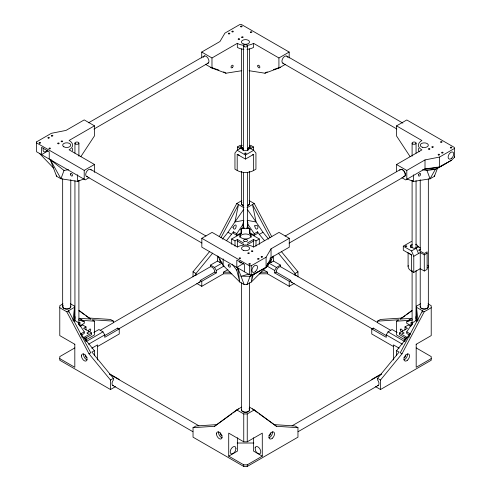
<?xml version="1.0" encoding="UTF-8"?>
<svg xmlns="http://www.w3.org/2000/svg" width="491" height="491" viewBox="0 0 491 491"><rect width="100%" height="100%" fill="white"/><g stroke="black" fill="none" stroke-linecap="round" stroke-linejoin="round"><path stroke-width="0.74" d="M80.88 156.586L94.456 135.915L94.456 125.819L84.206 119.902L65.99 130.422L51.438 133.288L36.573 141.874L36.573 142.881L84.206 170.383L84.213 179.27M83.857 178.951L77.566 181.382L60.952 178.767L56.575 176.244L56.575 175.164M86.011 341.19L86.011 337.434M86.011 329.921L86.011 326.914L82.684 324.999L80.076 326.503M201.727 57.975L201.727 52.052L219.95 41.532L224.915 33.13L239.78 24.55L241.529 24.55L289.168 52.052L289.168 57.981M289.273 238.295L279.023 232.378L253.669 247.016A11.133 6.426 0 0 0 237.435 247.016L212.081 232.378L201.832 238.295L201.826 247.176L249.471 274.684L251.22 274.684L254.191 274.181L266.085 267.313L271.05 257.701L271.05 248.814L289.273 238.295L289.273 247.182L270.001 258.303M249.606 409.936L249.606 282.847M254.24 233.71L257.566 231.789L257.566 233.378L254.24 235.299L254.24 233.71L247.783 224.099L247.887 222.57L247.249 221.134M254.909 273.53L266.085 267.313L266.085 257.216L271.05 248.814M217.986 256.345L223.166 265.447L239.78 282.012L244.156 284.535L246.955 284.535L251.318 282.012L267.933 265.441L267.933 263.244M405.057 339.876L396.593 334.991L396.593 321.175L408.316 320.408L410.065 319.831L406.732 321.752L406.732 323.342L411.354 325.656M406.793 179.332L406.793 170.445L396.544 164.528L396.544 171.74M413.434 174.833L413.434 181.443L430.048 178.822L434.425 176.3L437.573 168.02L451.456 160.287L454.427 157.359L454.427 147.466L406.793 119.964L396.544 125.88L396.544 135.976L410.12 156.647M420.222 306.752L420.222 268.473M420.222 250.858L420.222 179.657M428.336 306.752L428.336 178.89M434.425 176.3L434.425 175.226M454.427 148.478L439.562 157.059L439.562 167.155L435.382 169.285L426.986 170.494L422.469 169.739M412.188 244.641L410.881 245.077L410.869 247.255L414.128 248.348L415.668 247.838L416.282 248.194L418.51 253.54M242.542 149.915L242.56 147.895L241.946 147.539L237.202 150.277L234.956 153.02L234.956 169.174L237.202 170.475A11.588 6.69 0 0 0 253.644 170.5L255.94 169.174L255.94 153.02L253.644 150.307L248.943 147.595L248.366 147.926L248.348 149.945M72.999 320.703L74.632 306.206L70.354 303.739M422.18 312.215L422.481 310.76L400.269 352.777L402.019 353.784L424.224 311.773L431.221 307.728M253.424 273.855L251.318 282.012L252.282 274.997L253.595 274.26M73.994 321.562L74.632 319.353L74.632 306.206M420.646 303.739L416.368 306.206L416.227 319.776L414.723 321.648L413.195 322.237L406.738 331.842L406.738 333.438L409.506 335.034M68.525 169.677L64.008 170.438L60.952 178.767L50.285 159.685L51.721 160.127M246.955 284.535L250.097 276.255L251.736 275.31M266.085 267.313L267.589 263.845M237.859 267.982L239.78 282.012L236.723 270.148L237.859 267.982L244.156 284.535M219.201 236.742L236.754 203.532L241.842 200.598M220.95 237.748L238.503 204.544L234.931 221.969L228.014 232.268L222.386 239.129M243.751 221.134L243.027 223.27L243.211 228.076L241.026 229.34L241.026 232.832L236.754 235.299L233.434 233.378L233.434 231.789L236.754 233.704L236.754 235.299M446.558 163.116L435.382 169.285L430.048 178.822L426.986 170.494M267.933 265.441L273.119 256.345M274.702 270.473L276.451 267.448L280.508 265.103L280.508 266.687A4.057 2.345 -60 0 0 276.206 272.039L274.702 272.91L274.702 270.473L266.963 266.005M393.451 346.505L371.761 333.984L371.761 328.945L386.276 337.323L386.276 334.893L388.025 331.861L392.082 329.522L397.17 332.456M226.529 240.676L233.434 231.789M236.754 233.704L243.211 224.099M396.593 355.748L396.593 350.654L410.059 333.763L406.738 331.842M243.769 209.276L234.931 221.969L243.867 220.324M254.24 235.299L249.974 232.832L249.974 229.34L247.887 227.934A2.473 1.43 0 0 0 247.249 226.554M418.001 320.703L416.368 306.206M193.037 276.899L193.037 271.787L209.767 251.38M194.927 275.672A4.057 2.345 60 0 1 195.977 275.07L195.977 273.487L212.707 253.08M377.567 385.65A4.057 2.345 60 0 0 377.567 379.911L377.567 378.328L399.079 352.09L396.593 350.654M375.511 386.632L380.507 389.516L380.507 380.022L402.019 353.784M241.038 148.644L241.946 147.539M242.56 147.895L241.676 148.785L243.573 150.669L247.347 150.657L249.219 148.767L248.366 147.926M273.518 424.58L295.023 425.985L297.963 427.679L297.963 437.168L247.249 466.45L243.751 466.45L193.037 437.168L193.037 427.679L214.549 426.28L236.754 409.911L241.56 407.137M231.721 413.901L214.549 426.28M232.955 412.992L238.503 408.899M408.316 320.408L411.986 318.291L400.269 319.052L411.992 310.41M400.269 319.052L405.1 315.768M406.333 314.86L411.888 310.766M88.54 122.811L204.575 55.821M47.787 151.025L41.539 154.634L41.539 147.368L49.235 151.805L49.235 159.078M94.456 125.819L69.096 140.457A11.133 6.426 0 0 1 69.096 149.829L94.456 164.467L94.456 172.402M201.727 52.052L211.977 57.969L237.331 43.331A11.133 6.426 0 0 0 243.935 45.295M93.922 129.072L208.632 62.848M84.206 170.383L94.456 164.467M246.961 45.295A11.133 6.426 0 0 0 253.565 43.331L278.919 57.969L289.168 52.052M79.303 180.375L77.566 181.382L77.566 174.771M249.072 70.71L264.931 73.208L267.251 71.864M89.11 177.656L85.262 179.878L36.573 151.768L36.573 141.874M264.931 73.208L278.919 68.065L285.559 64.241M237.405 150.633L237.405 146.962L240.234 145.324L242.02 145.324M242.051 145.655L239.78 146.962L243.561 149.141M247.335 149.141L251.116 146.962L249.416 145.98M250.042 148.951L253.491 146.962L253.491 150.633M237.202 150.277L245.445 155.039L253.644 150.307M237.202 170.475L237.202 154.315L245.445 159.078L253.644 154.346L253.644 170.5M62.958 303.874L59.779 305.709L59.779 335.599L74.816 344.283M59.779 307.728L66.776 311.773L74.632 307.231M246.998 207.718L254.246 203.532L271.799 236.742M78.898 322.943L79.99 322.311L79.99 325.803L79.646 325.656M231.684 244.309L231.684 238.976L241.48 233.317L241.48 228.732A5.689 3.284 0 0 1 244.027 227.885M249.367 228.824L249.52 233.317A5.689 3.284 0 0 1 250.428 237.282L249.52 237.963A5.689 3.284 0 0 1 241.48 237.963L240.572 237.282A5.689 3.284 0 0 1 241.48 233.317M231.684 238.976L235.005 240.891L237.454 239.479L243.646 243.051M86.011 326.914L83.562 328.326L91.608 332.972L91.608 334.586L84.802 338.52M80.941 334.825L80.941 333.763L84.262 331.842L77.805 322.237L75.682 321.12L74.632 319.353M81.494 335.034L84.262 333.438L84.262 331.842M81.463 337.072L82.684 336.366L94.407 350.654L94.407 355.748M257.566 231.789L259.316 234.385L262.986 232.268L268.614 239.129M91.608 332.972L83.562 337.618L86.011 339.029L86.011 341.282M247.354 243.051L253.546 239.479L255.989 240.891L255.989 246.151M93.83 332.456L98.918 329.522L102.975 331.861L104.724 334.893L104.724 337.323L119.239 328.945L119.239 333.984L97.549 346.505M210.492 265.103L214.549 267.448L216.298 270.473L216.298 272.91L214.794 272.039A4.057 2.345 60 0 0 210.492 266.687L210.492 265.103L217.482 261.065L219.968 262.501L221.269 261.746M247.354 244.665L253.546 241.093M113.329 322.624L196.21 274.77M100.238 330.345L113.433 322.722L113.433 321.139L110.493 319.445L88.981 318.045L85.9 315.768M195.977 275.07L210.492 266.687M84.9 339.668L86.011 339.029M255.989 240.891L259.316 238.976L259.316 244.309M85.943 339.876L94.407 334.991L94.407 321.175L91.921 319.739L113.433 321.139M74.816 347.916L59.779 356.601L59.779 360.234L110.493 389.516L115.489 386.632M86.195 341.546L102.975 331.861M214.549 267.448L222.288 262.973M396.544 164.528L421.904 149.89A11.133 6.426 0 0 1 421.904 140.518L396.544 125.88M88.589 344.203L104.724 334.893M216.298 270.473L224.037 266.005M104.54 335.697L117.736 328.074L119.239 328.945M198.843 282.46A4.057 2.345 60 0 0 200.279 280.422L214.794 272.039M118.712 328.884L200.267 281.797M200.279 280.422L201.783 281.288L216.298 272.91M285.062 236.091L400.435 169.481M91.829 348.193L97.549 344.885L97.549 359.971M196.781 283.442L201.783 286.327L223.466 273.806L223.466 272.192L227.916 269.62M243.542 263.483L236.809 267.374L236.809 260.101L244.506 264.545L244.506 271.818M66.776 311.773L88.981 353.784L90.731 352.777L68.519 310.76L68.82 312.215M94.407 350.654L91.921 352.09L113.433 378.328L113.433 379.911A4.057 2.345 -60 0 0 113.433 385.65M406.793 170.445L425.01 159.925L439.562 157.059M289.119 243.119L404.492 176.508M201.832 238.295L249.471 265.797L251.22 265.797L266.085 257.216M451.456 160.287L439.562 167.155L425.01 168.812L405.744 179.939L401.89 177.711M269.731 261.746L271.032 262.501L273.518 261.065L280.508 265.103M110.493 389.516L110.493 380.022L113.433 378.328M296.073 275.672A4.057 2.345 -60 0 0 295.023 275.07L295.023 273.487L297.963 271.787L281.233 251.38M274.702 272.91L289.217 281.288L290.721 280.422A4.057 2.345 -60 0 0 292.157 282.46M259.174 273.806L267.534 273.806L289.217 286.327L294.219 283.442M420.505 249.121L418.614 250.207L424.279 253.479L427.115 251.846L427.115 269.375L424.279 271.007L420.259 268.687L413.784 272.425L411.538 271.124L411.538 254.97L403.295 250.207L403.295 246.169L411.489 241.443M415.613 244.487L416.19 244.156L418.51 246.881L416.196 248.213M403.295 246.169L411.538 250.932L416.282 248.194M413.784 272.425L413.784 256.265L420.259 252.534L424.279 254.854L427.115 253.221M427.115 268L427.145 268.018A4.057 2.345 0 0 0 427.79 265.195M193.037 427.679L195.977 425.985L217.482 424.58M390.762 330.345L377.567 322.722L377.567 321.139L380.507 319.445L402.019 318.045M371.761 328.945L373.264 328.074L386.46 335.697M396.593 321.175L399.079 319.739L377.567 321.139M236.754 409.911L243.751 413.95L247.249 413.95L254.246 409.911L276.451 426.28L297.963 427.679M404.989 329.921L404.989 326.914L408.316 324.999L410.924 326.503M406.198 338.52L399.392 334.586L399.392 332.972L407.438 328.326L404.989 326.914M247.249 441.814L262.286 433.13L262.286 456.151L247.249 464.836L243.751 464.836L228.714 456.151L228.714 433.13L243.751 441.814L247.249 441.814L247.249 413.95M416.184 344.283L431.221 335.599L431.221 305.709L428.042 303.874M228.714 456.151L237.454 451.1L237.454 437.739M371.761 379.426L380.998 374.093M292.059 425.807L381.568 374.13M298.105 431.687L378.334 385.367M431.221 358.62L416.184 367.299L416.184 344.203M380.507 389.516L431.221 360.234L431.221 356.601L416.184 347.916M79.99 325.803L84.268 323.342L84.268 321.752L80.935 319.831L82.684 320.408L94.407 321.175M248.593 274.181L241.007 276.255L250.097 276.255L259.088 271.351M250.097 276.255L254.191 274.181M273.426 69.605L280.422 67.199M415.447 317.137L416.828 316.677M406.732 321.752L412.477 319.837M415.834 318.463L416.368 318.328M205.342 64.235L211.977 68.065L225.964 73.208L241.824 70.71M423.96 169.42L439.562 167.155L435.83 167.308M249.471 145.324L250.662 145.324L253.491 146.962M223.466 272.192L230.304 272.192M260.696 272.192L267.534 272.192L267.534 273.806M223.466 273.806L231.826 273.806M237.141 443.023L253.859 443.023M425.544 168.806L435.382 169.285M79.008 310.41L90.731 319.052L79.014 318.291L82.684 320.408M74.632 318.328L75.166 318.463M247.133 220.324L256.069 221.969L262.986 232.268M74.172 316.677L75.553 317.137M78.523 319.837L84.268 321.752M210.479 67.199L218.869 70.09M407.137 179.006L413.434 181.443L411.691 180.436M286.824 56.115L402.859 123.106M282.767 63.136L396.814 128.98M223.644 71.87L225.964 73.208M417.325 246.2L420.259 247.887M237.405 146.962L240.277 148.62M249.158 200.598L254.246 203.532M236.754 203.532L244.002 207.718M416.368 307.231L424.224 311.773M412.102 322.943L411.01 322.311L411.01 325.803M249.52 233.317L259.316 238.976M228.014 232.268L231.684 234.385M408.316 336.366L409.537 337.072M399.392 332.972L407.438 337.618L404.989 339.029L406.1 339.668M237.454 241.093L243.646 244.665M294.79 274.77L377.671 322.624M280.508 266.687L295.023 275.07M268.712 262.973L276.451 267.448M388.025 331.861L404.805 341.546M386.276 334.893L402.411 344.203M276.206 272.039L290.721 280.422M290.733 281.797L372.288 328.884M90.608 169.395L205.981 236.005M263.084 269.62L267.534 272.192M399.171 348.193L393.451 344.885L393.451 359.971M86.551 176.422L201.924 243.033M193.037 271.787L195.977 273.487M377.567 378.328L380.507 380.022M249.44 407.137L254.246 409.911M88.981 318.045L90.731 319.052M276.451 426.28L259.279 413.901M262.286 456.151L253.546 451.1L253.546 437.739M110.002 374.093L119.239 379.426M109.432 374.13L198.941 425.807M112.666 385.367L192.895 431.687M59.779 358.62L74.816 367.299L74.816 344.203M252.497 408.899L258.045 412.992M79.112 310.766L84.667 314.86M64.008 170.438L50.285 159.685L56.575 176.244M39.544 153.48L53.427 167.965M278.299 253.08L295.023 273.487M259.316 234.385L264.471 240.676M88.981 353.784L110.493 380.022M232.206 264.176L236.723 270.148M243.211 228.076L243.113 227.934A2.473 1.43 0 0 1 243.751 226.554M247.231 209.276L256.069 221.969L252.497 204.544L270.05 237.748M80.941 333.763L82.684 336.366M411.538 250.932L413.784 256.265M416.368 319.353L417.006 321.562M454.427 156.353L454.427 157.359M425.01 159.925L425.01 168.812M424.279 254.854L424.279 271.007M420.259 252.534L420.259 268.687M416.061 143.157L416.061 153.124M416.061 180.731L416.061 248.213M416.061 270.449L416.061 320.292M412.102 143.157L412.102 156.193M412.102 180.731L412.102 247.446M412.102 270.449L412.102 324.895A1.976 1.142 0 0 1 412.17 324.6M410.881 245.077L410.881 247.783M410.059 333.763L410.059 334.825M408.095 252.435L408.095 266.386M404.989 337.434L404.989 341.282M297.963 271.787L297.963 276.899M289.217 281.288L289.217 286.327M278.919 57.969L278.919 68.065M273.518 255.977L273.518 261.065M271.032 259.592L271.032 262.501M253.565 43.331L253.565 47.369A11.133 6.426 0 0 1 246.961 49.333M253.546 239.479L253.546 247.034M251.22 265.797L251.22 274.684M249.502 48.848L249.502 148.38M249.502 171.347L249.502 203.501M249.471 265.797L249.471 274.684M247.783 224.099L247.789 228.076M247.476 45.823L247.476 150.111M247.476 172.353L247.476 227.566M247.249 464.836L247.249 466.45M245.445 155.039L245.445 159.078M243.751 413.95L243.751 441.814M243.751 464.836L243.751 466.45M243.524 45.823L243.524 150.111M243.524 172.353L243.524 227.566M241.498 282.847L241.498 409.936M241.394 48.848L241.394 148.38M241.394 171.347L241.394 203.501M237.454 239.479L237.454 247.034M237.331 43.331L237.331 47.369A11.133 6.426 0 0 0 243.935 49.333M235.005 240.891L235.005 246.151M223.166 258.837L223.166 265.447M219.968 258.861L219.968 262.501M217.482 255.977L217.482 261.065M211.977 57.969L211.977 68.065M201.783 281.288L201.783 286.327M78.898 143.157L78.898 156.193M78.898 180.731L78.898 324.895A1.976 1.142 0 0 0 78.83 324.6M74.939 143.157L74.939 153.124M74.939 180.731L74.939 320.292M70.778 179.596L70.778 306.691M62.664 178.828L62.664 306.691M253.644 154.346A11.588 6.69 0 0 1 252.497 154.929M239.602 155.395A11.588 6.69 0 0 1 237.202 154.315M243.419 205.533A4.057 2.345 0 0 1 241.934 202.335M243.511 205.526A3.983 2.302 0 0 1 242.051 204.686M241.652 204.127A3.983 2.302 0 0 1 241.652 202.936M411.538 271.124A11.588 6.69 0 0 1 408.187 265.508M411.538 254.97A11.588 6.69 0 0 1 409.678 253.583M399.981 169.904A4.057 2.345 60 0 1 404.737 172.292A4.057 2.345 60 0 1 403.203 176.619M87.84 176.539A4.057 2.345 -60 0 1 86.422 171.973A4.057 2.345 -60 0 1 91.228 170.113M239.43 261.66A2.025 1.172 -60 0 0 239.804 261.39A2.025 1.172 -60 0 0 241.554 262.397M72.508 148.313A11.133 6.426 0 0 1 72.202 150.909M47.308 150.264A3.959 2.283 -60 0 1 43.932 151.701A3.959 2.283 -60 0 1 43.484 148.055M283.7 63.321A4.057 2.345 -60 0 1 282.976 58.116A4.057 2.345 -60 0 1 287.609 57.355M203.286 57.355A4.057 2.345 60 0 1 207.92 58.116A4.057 2.345 60 0 1 207.196 63.321M399.772 170.174A4.057 2.345 60 0 1 404.449 171.801A4.057 2.345 60 0 1 403.516 176.662M419.308 151.793A11.133 6.426 0 0 1 418.492 148.368M70.636 306.083A4.057 2.345 0 0 1 66.193 309.011A4.057 2.345 0 0 1 63.21 305.519M70.618 306.126A3.983 2.302 0 0 1 68.298 308.845A3.983 2.302 0 0 1 63.327 307.869M62.928 307.317A3.983 2.302 0 0 1 62.928 306.126M427.79 305.58A4.057 2.345 0 0 1 424.807 309.072A4.057 2.345 0 0 1 420.364 306.145M117.736 328.074A4.057 2.345 60 0 1 117.637 328.878M87.085 359.835A3.959 2.283 60 0 1 83.654 353.901M87.103 357.583A1.485 0.859 60 0 1 85.618 356.724A1.485 0.859 60 0 1 85.618 355.011M246.973 227.885A5.689 3.284 0 0 1 249.52 228.732M240.768 229.481A5.469 3.155 0 0 1 244.088 228.008M246.912 228.008A5.469 3.155 0 0 1 250.232 229.481M239.811 237.257A5.689 3.284 0 0 1 245.5 233.974A5.689 3.284 0 0 1 251.189 237.257M247.212 226.995A1.976 1.142 0 0 1 245.5 228.708A1.976 1.142 0 0 1 243.788 226.995M249.348 409.316A3.983 2.302 0 0 1 245.5 412.207A3.983 2.302 0 0 1 241.652 409.316A4.057 2.345 0 0 0 246.083 412.262A4.057 2.345 0 0 0 249.066 408.77M270.375 432.958A1.485 0.859 -60 0 1 270.375 434.67A1.485 0.859 -60 0 1 268.89 435.529M222.092 437.782A3.959 2.283 60 0 1 218.667 431.847M272.333 431.847A3.959 2.283 -60 0 1 268.908 437.782M222.11 435.529A1.485 0.859 60 0 1 220.625 434.67A1.485 0.859 60 0 1 220.625 432.958M428.072 306.126A3.983 2.302 0 0 1 428.072 307.317M427.673 307.869A3.983 2.302 0 0 1 422.702 308.845A3.983 2.302 0 0 1 420.382 306.126M373.363 328.878A4.057 2.345 -60 0 1 373.264 328.074M407.346 353.901A3.959 2.283 -60 0 1 403.915 359.835M405.382 355.011A1.485 0.859 -60 0 1 405.382 356.724A1.485 0.859 -60 0 1 403.897 357.583M235.95 448.547L235.57 450.425A4.057 2.345 -60 0 1 231.243 453.807A4.057 2.345 -60 0 1 231.243 448.731A4.057 2.345 -60 0 1 235.57 447.117L235.95 448.547M232.986 227.376C235.533 234.011 238.663 219.44 232.986 227.376M255.148 447.749L255.43 450.425A4.057 2.345 60 0 0 259.757 453.807A4.057 2.345 60 0 0 259.757 448.731A4.057 2.345 60 0 0 255.43 447.117L255.148 447.749M254.669 225.848C256.59 234.446 260.948 223.129 254.669 225.848M429.815 148.982L429.791 149.098A0.743 0.43 0 0 1 428.876 149.399A0.743 0.43 0 0 1 428.355 148.871A0.743 0.43 0 0 1 429.263 148.57L429.441 148.607A0.743 0.43 0 0 1 429.815 148.988M61.209 141.261L61.185 141.365A0.743 0.43 0 0 0 61.559 141.746L61.737 141.789A0.743 0.43 0 0 0 62.645 141.482A0.743 0.43 0 0 0 62.124 140.96A0.743 0.43 0 0 0 61.209 141.261M418.811 174.354L418.645 174.704A1.485 0.859 -60 0 0 418.915 176.116A1.485 0.859 -60 0 0 420.296 175.213L420.462 174.864A1.485 0.859 -60 0 0 420.192 173.452A1.485 0.859 -60 0 0 418.811 174.354M238.908 38.764L238.718 38.783A0.743 0.43 0 0 0 238.19 39.305A0.743 0.43 0 0 0 239.099 39.611A0.743 0.43 0 0 0 239.626 39.084L239.547 38.973A0.743 0.43 0 0 0 238.908 38.764M252.282 251.576L252.092 251.588A0.743 0.43 0 0 1 251.453 251.374L251.374 251.275A0.743 0.43 0 0 1 251.901 250.748A0.743 0.43 0 0 1 252.81 251.054A0.743 0.43 0 0 1 252.282 251.576M245.077 153.793A0.743 0.43 0 0 0 246.187 153.425A0.743 0.43 0 0 0 245.077 153.051A0.743 0.43 0 0 0 245.077 153.793M247.476 205.533A4.057 2.345 0 0 0 249.367 202.9A3.983 2.302 0 0 1 247.489 205.526M243.419 43.987A4.057 2.345 0 0 0 249.502 41.956A4.057 2.345 0 0 0 243.419 39.931A4.057 2.345 0 0 0 243.419 43.987M405.719 246.543A0.743 0.43 0 0 0 406.836 246.169A0.743 0.43 0 0 0 405.719 245.801A0.743 0.43 0 0 0 405.719 246.543M243.524 250.416A4.057 2.345 0 0 0 249.606 248.391A4.057 2.345 0 0 0 243.524 246.365A4.057 2.345 0 0 0 243.524 250.416M228.241 265.25A1.485 0.859 60 0 0 229.813 267.208A1.485 0.859 60 0 0 229.813 265.109A1.485 0.859 60 0 0 228.241 265.25M255.443 271.529A3.959 2.283 -60 0 0 256.695 265.398A3.959 2.283 -60 0 0 252.012 269.553A3.959 2.283 -60 0 0 255.443 271.529M248.072 253.479A0.743 0.43 0 0 0 249.311 253.288A0.743 0.43 0 0 0 248.403 252.761A0.743 0.43 0 0 0 248.072 253.479M239.326 258.53A0.743 0.43 0 0 0 240.565 258.334A0.743 0.43 0 0 0 239.657 257.812A0.743 0.43 0 0 0 239.326 258.53M249.121 264.183A0.743 0.43 0 0 0 250.361 263.992A0.743 0.43 0 0 0 249.453 263.464A0.743 0.43 0 0 0 249.121 264.183M257.867 259.131A0.743 0.43 0 0 0 259.107 258.941A0.743 0.43 0 0 0 258.198 258.419A0.743 0.43 0 0 0 257.867 259.131M261.359 257.112A0.743 0.43 0 0 0 262.605 256.922A0.743 0.43 0 0 0 261.697 256.4A0.743 0.43 0 0 0 261.359 257.112M63.855 146.797A4.057 2.345 0 0 0 70.636 145.747A4.057 2.345 0 0 0 65.671 142.881A4.057 2.345 0 0 0 63.855 146.797M70.391 174.121A1.485 0.859 60 0 0 71.968 176.079A1.485 0.859 60 0 0 71.968 173.98A1.485 0.859 60 0 0 70.391 174.121M58.061 143.759A0.743 0.43 0 0 0 59.172 143.384A0.743 0.43 0 0 0 58.061 143.016A0.743 0.43 0 0 0 58.061 143.759M49.315 148.804A0.743 0.43 0 0 0 50.432 148.435A0.743 0.43 0 0 0 49.315 148.061A0.743 0.43 0 0 0 49.315 148.804M39.526 143.151A0.743 0.43 0 0 0 40.636 142.783A0.743 0.43 0 0 0 39.526 142.408A0.743 0.43 0 0 0 39.526 143.151M48.265 138.106A0.743 0.43 0 0 0 49.382 137.732A0.743 0.43 0 0 0 48.265 137.363A0.743 0.43 0 0 0 48.265 138.106M51.764 136.087A0.743 0.43 0 0 0 52.881 135.712A0.743 0.43 0 0 0 51.764 135.344A0.743 0.43 0 0 0 51.764 136.087M257.757 65.947A1.485 0.859 60 0 0 259.334 67.905A1.485 0.859 60 0 0 259.334 65.806A1.485 0.859 60 0 0 257.757 65.947M232.36 67.568A1.485 0.859 -60 0 0 232.826 65.266A1.485 0.859 -60 0 0 231.071 66.825A1.485 0.859 -60 0 0 232.36 67.568M241.879 37.476A0.743 0.43 0 0 0 243.119 37.279A0.743 0.43 0 0 0 242.21 36.757A0.743 0.43 0 0 0 241.879 37.476M250.625 32.424A0.743 0.43 0 0 0 251.865 32.234A0.743 0.43 0 0 0 250.956 31.706A0.743 0.43 0 0 0 250.625 32.424M240.829 26.772A0.743 0.43 0 0 0 242.069 26.582A0.743 0.43 0 0 0 241.161 26.054A0.743 0.43 0 0 0 240.829 26.772M232.09 31.817A0.743 0.43 0 0 0 233.329 31.627A0.743 0.43 0 0 0 232.421 31.105A0.743 0.43 0 0 0 232.09 31.817M228.591 33.836A0.743 0.43 0 0 0 229.831 33.646A0.743 0.43 0 0 0 228.923 33.124A0.743 0.43 0 0 0 228.591 33.836M422.254 147.232A4.057 2.345 0 0 0 428.336 145.207A4.057 2.345 0 0 0 422.254 143.176A4.057 2.345 0 0 0 422.254 147.232M451.652 158.243A3.959 2.283 -60 0 0 452.911 152.118A3.959 2.283 -60 0 0 448.228 156.267A3.959 2.283 -60 0 0 451.652 158.243M432.197 147.331A0.743 0.43 0 0 0 433.314 146.962A0.743 0.43 0 0 0 432.197 146.588A0.743 0.43 0 0 0 432.197 147.331M440.943 142.286A0.743 0.43 0 0 0 442.053 141.911A0.743 0.43 0 0 0 440.943 141.543A0.743 0.43 0 0 0 440.943 142.286M450.732 147.938A0.743 0.43 0 0 0 451.849 147.564A0.743 0.43 0 0 0 450.732 147.196A0.743 0.43 0 0 0 450.732 147.938M441.992 152.983A0.743 0.43 0 0 0 443.103 152.615A0.743 0.43 0 0 0 441.992 152.247A0.743 0.43 0 0 0 441.992 152.983M438.494 155.003A0.743 0.43 0 0 0 439.605 154.634A0.743 0.43 0 0 0 438.494 154.266A0.743 0.43 0 0 0 438.494 155.003M89.951 331.364A1.485 0.859 -60 0 0 90.424 329.062A1.485 0.859 -60 0 0 88.668 330.621A1.485 0.859 -60 0 0 89.951 331.364M87.386 333.346A0.743 0.43 0 0 0 88.503 332.972A0.743 0.43 0 0 0 87.386 332.603A0.743 0.43 0 0 0 87.386 333.346M81.463 355.895A3.959 2.283 60 0 0 85.661 361.112A3.959 2.283 60 0 0 85.661 355.515A3.959 2.283 60 0 0 81.463 355.895M75.516 143.961A1.976 1.142 0 0 0 78.83 143.452A1.976 1.142 0 0 0 76.406 142.052A1.976 1.142 0 0 0 75.516 143.961M244.101 46.633A1.976 1.142 0 0 0 247.409 46.117A1.976 1.142 0 0 0 244.991 44.718A1.976 1.142 0 0 0 244.101 46.633M272.456 438.156A3.959 2.283 -60 0 0 273.708 432.025A3.959 2.283 -60 0 0 269.031 436.18A3.959 2.283 -60 0 0 272.456 438.156M216.47 433.835A3.959 2.283 60 0 0 220.668 439.058A3.959 2.283 60 0 0 220.668 433.461A3.959 2.283 60 0 0 216.47 433.835M244.101 241.296A1.976 1.142 0 0 0 247.409 240.78A1.976 1.142 0 0 0 244.991 239.381A1.976 1.142 0 0 0 244.101 241.296M400.269 329.743A1.485 0.859 60 0 0 401.841 331.701A1.485 0.859 60 0 0 401.841 329.602A1.485 0.859 60 0 0 400.269 329.743M402.718 333.279A0.743 0.43 0 0 0 403.958 333.082A0.743 0.43 0 0 0 403.05 332.56A0.743 0.43 0 0 0 402.718 333.279M407.462 360.21A3.959 2.283 -60 0 0 408.715 354.079A3.959 2.283 -60 0 0 404.038 358.234A3.959 2.283 -60 0 0 407.462 360.21M412.685 143.961A1.976 1.142 0 0 0 415.994 143.452A1.976 1.142 0 0 0 413.569 142.052A1.976 1.142 0 0 0 412.685 143.961"/></g></svg>
